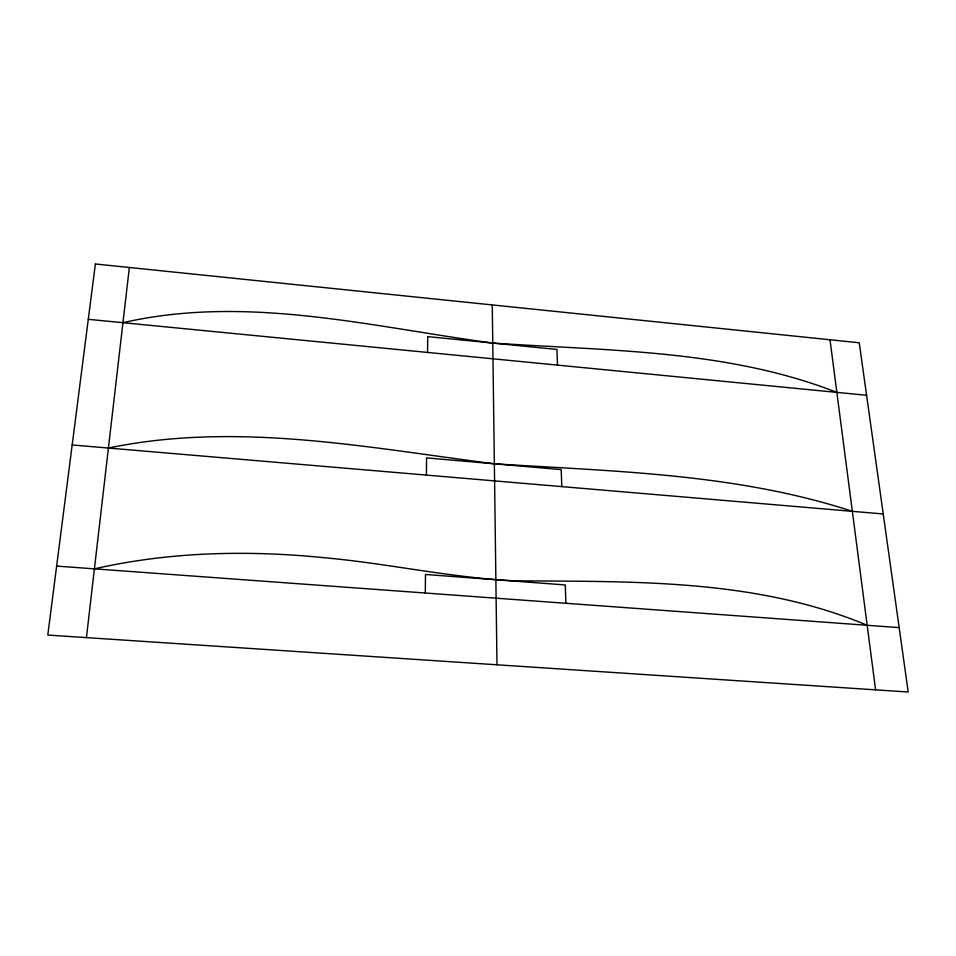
<?xml version="1.0" encoding="UTF-8"?>
<svg xmlns="http://www.w3.org/2000/svg" width="956" height="956" viewBox="0 0 956 956"><rect width="100%" height="100%" fill="white"/><g stroke="black" fill="none" stroke-linecap="round" stroke-linejoin="round"><path stroke-width="1.43" d="M425.3 593.019L425.48 574.472L565.259 584.941L565.916 603.284M426.412 475.096L426.579 457.912L561.184 469.599L561.793 486.616M427.571 352.429L427.726 336.62L556.942 349.442L557.503 365.12M86.434 637.616L129.347 267.501M94.405 568.856C169.511 551.779 247.353 549.987 323.785 557.683C387.658 563.371 450.563 577.711 514.687 580.83C633.207 581.774 755.61 578.488 867.188 625.296M122.954 322.698C246.158 294.448 370.522 326.677 492.77 343.073C608.291 350.9 727.289 349.526 836.858 392.378M108.41 448.041C236.694 421.381 366.674 447.575 494.348 463.803C614.505 471.451 736.729 473.531 852.346 511.329M56.643 566.095L899.178 627.626M72.178 444.958L883.236 513.958M88.287 319.316L866.59 395.282M829.999 339.75L875.588 689.85M492.268 304.928L496.989 664.79M95.385 263.987L47.8 635.059L908.2 692.013L859.229 342.774L95.385 263.987"/></g></svg>
